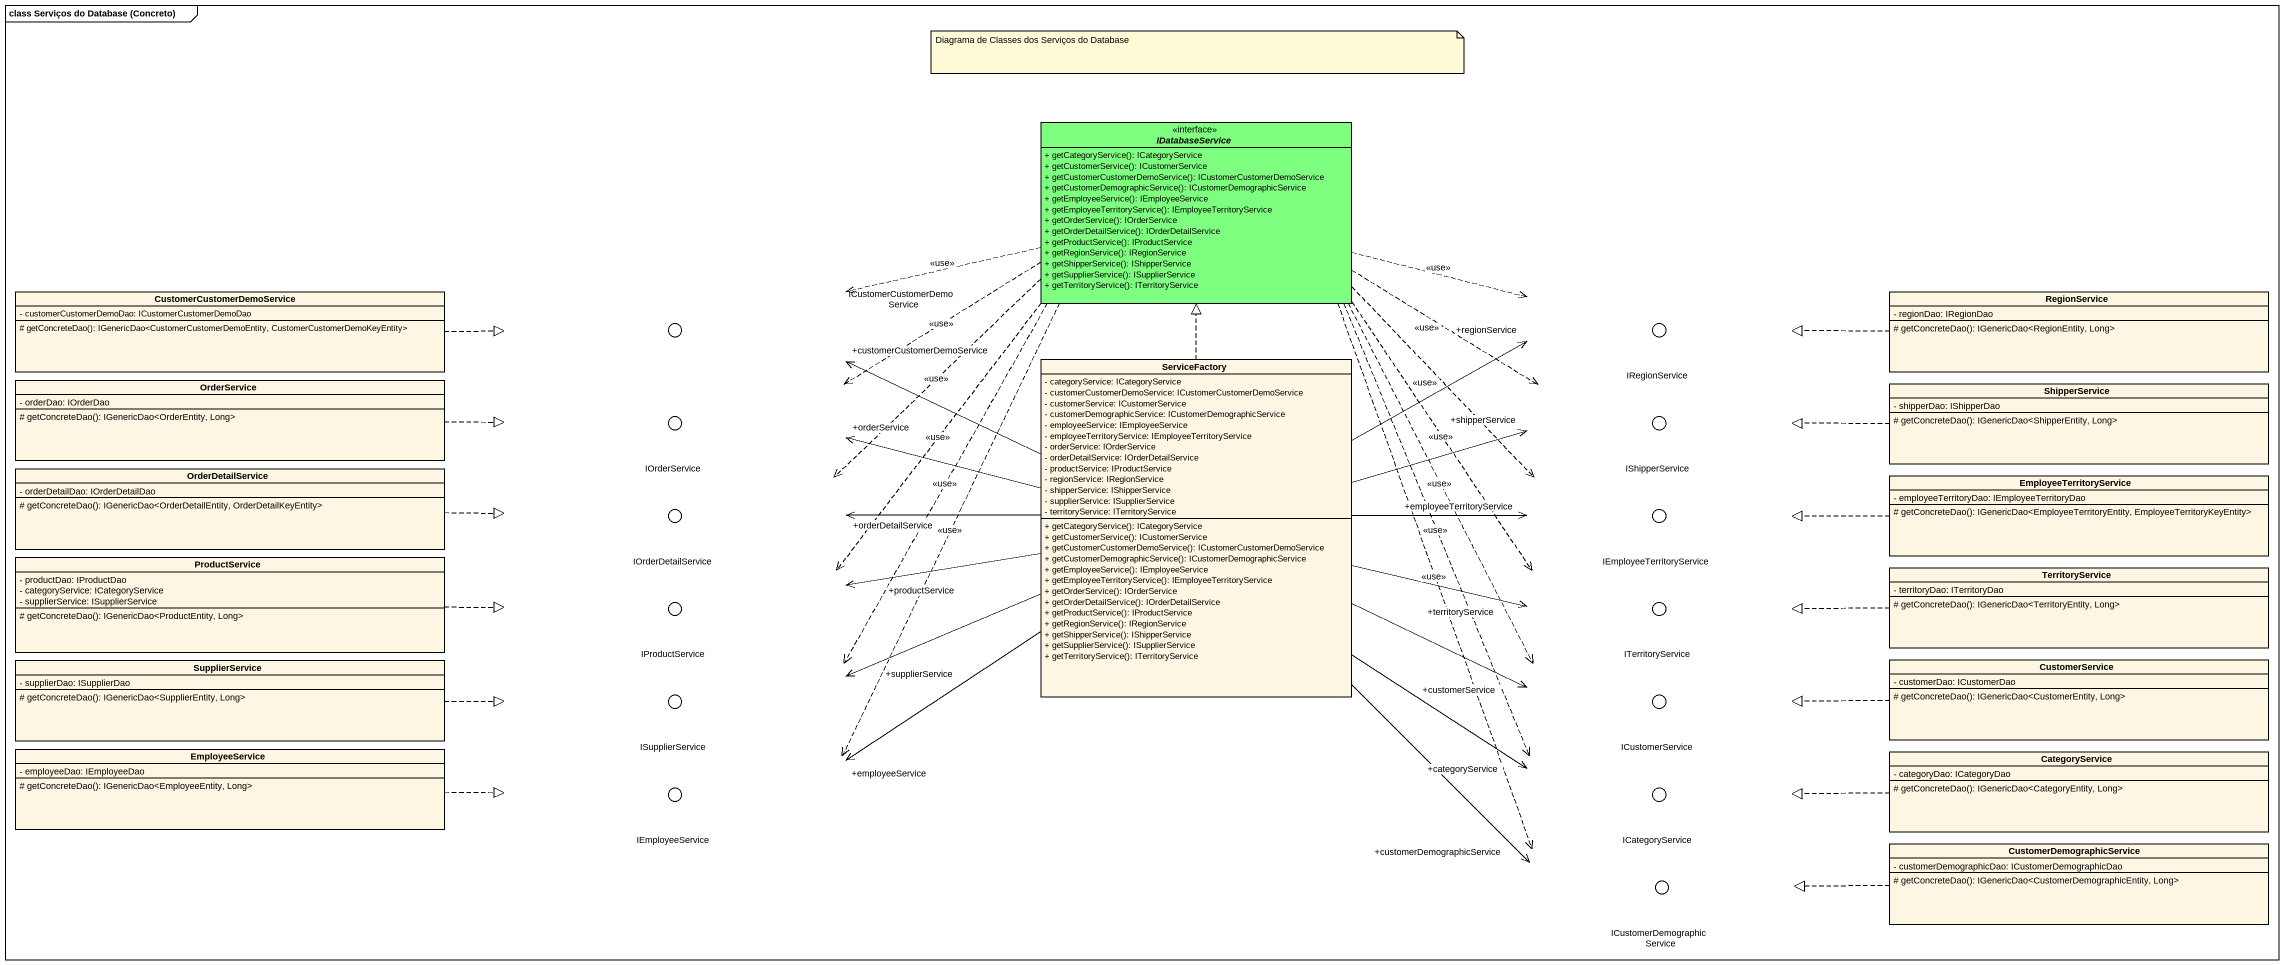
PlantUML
@startuml
mainframe class Serviços do Database (Concreto)
allowmixing
hide circle
hide empty members
skinparam classAttributeIconSize 0
interface IDatabaseService <<interface>> #7FFF7F {
  + getCategoryService(): ICategoryService
  + getCustomerService(): ICustomerService
  + getCustomerCustomerDemoService(): ICustomerCustomerDemoService
  + getCustomerDemographicService(): ICustomerDemographicService
  + getEmployeeService(): IEmployeeService
  + getEmployeeTerritoryService(): IEmployeeTerritoryService
  + getOrderService(): IOrderService
  + getOrderDetailService(): IOrderDetailService
  + getProductService(): IProductService
  + getRegionService(): IRegionService
  + getShipperService(): IShipperService
  + getSupplierService(): ISupplierService
  + getTerritoryService(): ITerritoryService
}
class CustomerCustomerDemoService {
  - customerCustomerDemoDao: ICustomerCustomerDemoDao
  # getConcreteDao(): IGenericDao<CustomerCustomerDemoEntity, CustomerCustomerDemoKeyEntity>
}
() ICustomerCustomerDemoService <<interface>> #7FFF7F
() IRegionService <<interface>> #7FFF7F
class RegionService {
  - regionDao: IRegionDao
  # getConcreteDao(): IGenericDao<RegionEntity, Long>
}
class OrderService {
  - orderDao: IOrderDao
  # getConcreteDao(): IGenericDao<OrderEntity, Long>
}
() IOrderService <<interface>> #7FFF7F
class ServiceFactory {
  - categoryService: ICategoryService
  - customerCustomerDemoService: ICustomerCustomerDemoService
  - customerService: ICustomerService
  - customerDemographicService: ICustomerDemographicService
  - employeeService: IEmployeeService
  - employeeTerritoryService: IEmployeeTerritoryService
  - orderService: IOrderService
  - orderDetailService: IOrderDetailService
  - productService: IProductService
  - regionService: IRegionService
  - shipperService: IShipperService
  - supplierService: ISupplierService
  - territoryService: ITerritoryService
  + getCategoryService(): ICategoryService
  + getCustomerService(): ICustomerService
  + getCustomerCustomerDemoService(): ICustomerCustomerDemoService
  + getCustomerDemographicService(): ICustomerDemographicService
  + getEmployeeService(): IEmployeeService
  + getEmployeeTerritoryService(): IEmployeeTerritoryService
  + getOrderService(): IOrderService
  + getOrderDetailService(): IOrderDetailService
  + getProductService(): IProductService
  + getRegionService(): IRegionService
  + getShipperService(): IShipperService
  + getSupplierService(): ISupplierService
  + getTerritoryService(): ITerritoryService
}
() IShipperService <<interface>> #7FFF7F
class ShipperService {
  - shipperDao: IShipperDao
  # getConcreteDao(): IGenericDao<ShipperEntity, Long>
}
class OrderDetailService {
  - orderDetailDao: IOrderDetailDao
  # getConcreteDao(): IGenericDao<OrderDetailEntity, OrderDetailKeyEntity>
}
() IOrderDetailService <<interface>> #7FFF7F
() IEmployeeTerritoryService <<interface>> #7FFF7F
class EmployeeTerritoryService {
  - employeeTerritoryDao: IEmployeeTerritoryDao
  # getConcreteDao(): IGenericDao<EmployeeTerritoryEntity, EmployeeTerritoryKeyEntity>
}
class ProductService {
  - productDao: IProductDao
  - categoryService: ICategoryService
  - supplierService: ISupplierService
  # getConcreteDao(): IGenericDao<ProductEntity, Long>
}
() IProductService <<interface>> #7FFF7F
() ITerritoryService <<interface>> #7FFF7F
class TerritoryService {
  - territoryDao: ITerritoryDao
  # getConcreteDao(): IGenericDao<TerritoryEntity, Long>
}
class SupplierService {
  - supplierDao: ISupplierDao
  # getConcreteDao(): IGenericDao<SupplierEntity, Long>
}
() ISupplierService <<interface>> #7FFF7F
() ICustomerService <<interface>> #7FFF7F
class CustomerService {
  - customerDao: ICustomerDao
  # getConcreteDao(): IGenericDao<CustomerEntity, Long>
}
class EmployeeService {
  - employeeDao: IEmployeeDao
  # getConcreteDao(): IGenericDao<EmployeeEntity, Long>
}
() IEmployeeService <<interface>> #7FFF7F
() ICategoryService <<interface>> #7FFF7F
class CategoryService {
  - categoryDao: ICategoryDao
  # getConcreteDao(): IGenericDao<CategoryEntity, Long>
}
() ICustomerDemographicService <<interface>> #7FFF7F
class CustomerDemographicService {
  - customerDemographicDao: ICustomerDemographicDao
  # getConcreteDao(): IGenericDao<CustomerDemographicEntity, Long>
}
IDatabaseService .left.> ICustomerCustomerDemoService : <<use>>
IDatabaseService .right.> IRegionService : <<use>>
IDatabaseService .left.> IOrderService : <<use>>
IDatabaseService .right.> IShipperService : <<use>>
IDatabaseService .left.> IOrderDetailService : <<use>>
IDatabaseService ..> IEmployeeTerritoryService : <<use>>
IDatabaseService ..> IProductService : <<use>>
IDatabaseService ..> ITerritoryService : <<use>>
IDatabaseService ..> ISupplierService : <<use>>
IDatabaseService ..> ICustomerService : <<use>>
IDatabaseService ..> IEmployeeService : <<use>>
IDatabaseService ..> ICategoryService : <<use>>
IDatabaseService ..> ICustomerDemographicService : <<use>>
CustomerCustomerDemoService .right.|> ICustomerCustomerDemoService
RegionService .left.|> IRegionService
OrderService .right.|> IOrderService
ServiceFactory .up.|> IDatabaseService
ServiceFactory -left-> "+customerCustomerDemoService" ICustomerCustomerDemoService
ServiceFactory -right-> "+regionService" IRegionService
ServiceFactory -left-> "+orderService" IOrderService
ServiceFactory -right-> "+shipperService" IShipperService
ServiceFactory -left-> "+orderDetailService" IOrderDetailService
ServiceFactory -right-> "+employeeTerritoryService" IEmployeeTerritoryService
ServiceFactory -left-> "+productService" IProductService
ServiceFactory -right-> "+territoryService" ITerritoryService
ServiceFactory -left-> "+supplierService" ISupplierService
ServiceFactory -right-> "+customerService" ICustomerService
ServiceFactory -left-> "+employeeService" IEmployeeService
ServiceFactory -right-> "+categoryService" ICategoryService
ServiceFactory --> "+customerDemographicService" ICustomerDemographicService
ShipperService .left.|> IShipperService
OrderDetailService .right.|> IOrderDetailService
EmployeeTerritoryService .left.|> IEmployeeTerritoryService
ProductService .right.|> IProductService
TerritoryService .left.|> ITerritoryService
SupplierService .right.|> ISupplierService
CustomerService .left.|> ICustomerService
EmployeeService .right.|> IEmployeeService
CategoryService .left.|> ICategoryService
CustomerDemographicService .left.|> ICustomerDemographicService
note as N1
  Diagrama de Classes dos Serviços do Database
end note
@enduml
